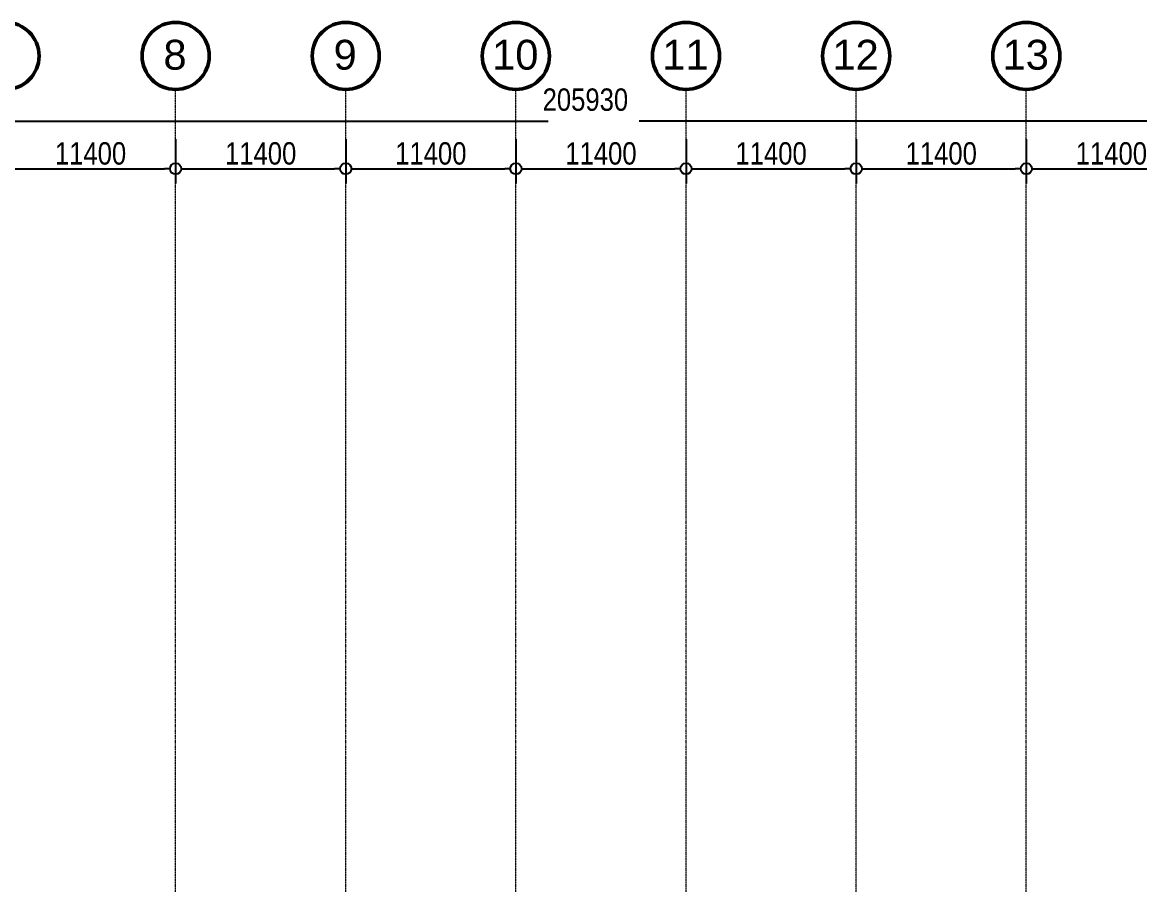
# Model space of a CAD drawing. Header units: millimetres. Extents: x 813027 to 1148939, y -931049 to -10.
# Drawn here: x 932771 to 1007634, y -68438 to -10635 of the extents above; entities that cross this region are included whole.
import ezdxf

# ---------------------------------------------------------------- set-up
doc = ezdxf.new("R2010")
doc.units = ezdxf.units.MM
doc.linetypes.add('DPA_Grid _ Level 500', pattern=[5.5, 2.75, -0.75, 1.25, -0.75])
for name, color, linetype, lineweight in [('A-ANNO-DIMS', 1, 'Continuous', 9), ('S-GRID', 251, 'Continuous', 9), ('S-GRID-IDEN', 3, 'Continuous', 50)]:
    doc.layers.add(name, color=color, linetype=linetype, lineweight=lineweight)
doc.styles.add('Arial', font='arial.ttf', dxfattribs={"height": 2000})
doc.styles.add('Arial Narrow', font='ARIALN.TTF', dxfattribs={"height": 1500})
doc.dimstyles.new('DPA-DIM-3_0_C-C', dxfattribs={"dimscale": 304.8, "dimtxt": 1535.14646, "dimasz": 2.46063, "dimexe": 3.28084, "dimexo": 0.0625, "dimgap": 0.82021, "dimtad": 1, "dimdec": 0, "dimzin": 0, "dimdsep": 46, "dimtxsty": 'Arial Narrow', "dimblk1": 'DOTBLANK', "dimblk2": 'DOTBLANK', "dimsah": 1, "dimcen": 0.09, "dimdle": 3.28084, "dimadec": 8, "dimazin": 0, "dimtfac": 1, "dimtdec": 4, "dimtix": 1, "dimtmove": 0, "dimatfit": 3, "dimfxl": 6.56168, "dimfxlon": 1, "dimtvp": 1, "dimtolj": 1, "dimtzin": 0, "dimarcsym": 2})
doc.dimstyles.new('DPA-DIM-3_0_C-C_1', dxfattribs={"dimscale": 304.8, "dimtxt": 1535.14646, "dimasz": 2.46063, "dimexe": 3.28084, "dimexo": 0.0625, "dimgap": 0.82021, "dimtad": 1, "dimdec": 0, "dimzin": 0, "dimdsep": 46, "dimtxsty": 'Arial Narrow', "dimblk1": 'DOTBLANK', "dimblk2": 'DOTBLANK', "dimsah": 1, "dimcen": 0.09, "dimdle": 3.28084, "dimadec": 8, "dimazin": 0, "dimtfac": 1, "dimtdec": 4, "dimtix": 1, "dimtmove": 2, "dimatfit": 3, "dimfxl": 6.56168, "dimfxlon": 1, "dimtvp": 1, "dimtolj": 1, "dimtzin": 0, "dimarcsym": 2})

# ---------------------------------------------------------------- blocks, each defined once
blk = doc.blocks.new('Grid - 100 Scale-586761-4160 - LOWER PLATFORM LEVEL - REFLECTED CEILING GENERAL PLAN')
at = {"layer": 'S-GRID-IDEN'}
blk.add_circle((0, 0), 4.5, dxfattribs=at)
blk = doc.blocks.new('_DotBlank')
at = {"color": 0, "linetype": 'ByBlock', "lineweight": -2}
blk.add_line((-0.5, 0), (-1, 0), dxfattribs=at)
blk.add_circle((0, 0), 0.5, dxfattribs=at)
blk = doc.blocks.new('DIMBLOCK7-4160 - LOWER PLATFORM LEVEL - REFLECTED CEILING GENERAL PLAN')
at = {"layer": 'A-ANNO-DIMS', "color": 0, "lineweight": -2, "transparency": 16777216}
for p, q in [((931640, -18466), (931640, -21447)), ((943040, -18466), (943040, -21447)), ((932390, -20447), (942290, -20447))]:
    blk.add_line(p, q, dxfattribs=at)
at = {"layer": 'Defpoints', "color": 0, "transparency": 16777216}
for p in [(931640, -18447), (943040, -18447), (943040, -20447)]:
    blk.add_point(p, dxfattribs=at)
at = {"layer": 'A-ANNO-DIMS', "color": 0, "lineweight": -2, "transparency": 16777216, "xscale": 750, "yscale": 750, "zscale": 750, "rotation": 180}
blk.add_blockref('_DotBlank', (931640, -20447), dxfattribs=at)
at = {"layer": 'A-ANNO-DIMS', "color": 0, "lineweight": -2, "transparency": 16777216, "xscale": 750, "yscale": 750, "zscale": 750}
blk.add_blockref('_DotBlank', (943040, -20447), dxfattribs=at)
at = {"layer": 'A-ANNO-DIMS', "color": 0, "transparency": 16777216, "insert": (937340, -19431), "char_height": 1500, "width": 5701.97, "attachment_point": 5, "style": 'Arial Narrow'}
blk.add_mtext('\\A1;11400', dxfattribs=at)
blk = doc.blocks.new('DIMBLOCK8-4160 - LOWER PLATFORM LEVEL - REFLECTED CEILING GENERAL PLAN')
at = {"layer": 'A-ANNO-DIMS', "color": 0, "lineweight": -2, "transparency": 16777216}
for p, q in [((943040, -18466), (943040, -21447)), ((954440, -18466), (954440, -21447)), ((943790, -20447), (953690, -20447))]:
    blk.add_line(p, q, dxfattribs=at)
at = {"layer": 'Defpoints', "color": 0, "transparency": 16777216}
for p in [(943040, -18447), (954440, -18447), (954440, -20447)]:
    blk.add_point(p, dxfattribs=at)
at = {"layer": 'A-ANNO-DIMS', "color": 0, "lineweight": -2, "transparency": 16777216, "xscale": 750, "yscale": 750, "zscale": 750, "rotation": 180}
blk.add_blockref('_DotBlank', (943040, -20447), dxfattribs=at)
at = {"layer": 'A-ANNO-DIMS', "color": 0, "lineweight": -2, "transparency": 16777216, "xscale": 750, "yscale": 750, "zscale": 750}
blk.add_blockref('_DotBlank', (954440, -20447), dxfattribs=at)
at = {"layer": 'A-ANNO-DIMS', "color": 0, "transparency": 16777216, "insert": (948740, -19431), "char_height": 1500, "width": 5701.97, "attachment_point": 5, "style": 'Arial Narrow'}
blk.add_mtext('\\A1;11400', dxfattribs=at)
blk = doc.blocks.new('DIMBLOCK9-4160 - LOWER PLATFORM LEVEL - REFLECTED CEILING GENERAL PLAN')
at = {"layer": 'A-ANNO-DIMS', "color": 0, "lineweight": -2, "transparency": 16777216}
for p, q in [((954440, -18466), (954440, -21447)), ((965840, -18466), (965840, -21447)), ((955190, -20447), (965090, -20447))]:
    blk.add_line(p, q, dxfattribs=at)
at = {"layer": 'Defpoints', "color": 0, "transparency": 16777216}
for p in [(954440, -18447), (965840, -18447), (965840, -20447)]:
    blk.add_point(p, dxfattribs=at)
at = {"layer": 'A-ANNO-DIMS', "color": 0, "lineweight": -2, "transparency": 16777216, "xscale": 750, "yscale": 750, "zscale": 750, "rotation": 180}
blk.add_blockref('_DotBlank', (954440, -20447), dxfattribs=at)
at = {"layer": 'A-ANNO-DIMS', "color": 0, "lineweight": -2, "transparency": 16777216, "xscale": 750, "yscale": 750, "zscale": 750}
blk.add_blockref('_DotBlank', (965840, -20447), dxfattribs=at)
at = {"layer": 'A-ANNO-DIMS', "color": 0, "transparency": 16777216, "insert": (960140, -19431), "char_height": 1500, "width": 5701.97, "attachment_point": 5, "style": 'Arial Narrow'}
blk.add_mtext('\\A1;11400', dxfattribs=at)
blk = doc.blocks.new('DIMBLOCK10-4160 - LOWER PLATFORM LEVEL - REFLECTED CEILING GENERAL PLAN')
at = {"layer": 'A-ANNO-DIMS', "color": 0, "lineweight": -2, "transparency": 16777216}
for p, q in [((965840, -18466), (965840, -21447)), ((977240, -18466), (977240, -21447)), ((966590, -20447), (976490, -20447))]:
    blk.add_line(p, q, dxfattribs=at)
at = {"layer": 'Defpoints', "color": 0, "transparency": 16777216}
for p in [(965840, -18447), (977240, -18447), (977240, -20447)]:
    blk.add_point(p, dxfattribs=at)
at = {"layer": 'A-ANNO-DIMS', "color": 0, "lineweight": -2, "transparency": 16777216, "xscale": 750, "yscale": 750, "zscale": 750, "rotation": 180}
blk.add_blockref('_DotBlank', (965840, -20447), dxfattribs=at)
at = {"layer": 'A-ANNO-DIMS', "color": 0, "lineweight": -2, "transparency": 16777216, "xscale": 750, "yscale": 750, "zscale": 750}
blk.add_blockref('_DotBlank', (977240, -20447), dxfattribs=at)
at = {"layer": 'A-ANNO-DIMS', "color": 0, "transparency": 16777216, "insert": (971540, -19431), "char_height": 1500, "width": 5701.97, "attachment_point": 5, "style": 'Arial Narrow'}
blk.add_mtext('\\A1;11400', dxfattribs=at)
blk = doc.blocks.new('DIMBLOCK11-4160 - LOWER PLATFORM LEVEL - REFLECTED CEILING GENERAL PLAN')
at = {"layer": 'A-ANNO-DIMS', "color": 0, "lineweight": -2, "transparency": 16777216}
for p, q in [((977240, -18466), (977240, -21447)), ((988640, -18466), (988640, -21447)), ((977990, -20447), (987890, -20447))]:
    blk.add_line(p, q, dxfattribs=at)
at = {"layer": 'Defpoints', "color": 0, "transparency": 16777216}
for p in [(977240, -18447), (988640, -18447), (988640, -20447)]:
    blk.add_point(p, dxfattribs=at)
at = {"layer": 'A-ANNO-DIMS', "color": 0, "lineweight": -2, "transparency": 16777216, "xscale": 750, "yscale": 750, "zscale": 750, "rotation": 180}
blk.add_blockref('_DotBlank', (977240, -20447), dxfattribs=at)
at = {"layer": 'A-ANNO-DIMS', "color": 0, "lineweight": -2, "transparency": 16777216, "xscale": 750, "yscale": 750, "zscale": 750}
blk.add_blockref('_DotBlank', (988640, -20447), dxfattribs=at)
at = {"layer": 'A-ANNO-DIMS', "color": 0, "transparency": 16777216, "insert": (982940, -19431), "char_height": 1500, "width": 5701.97, "attachment_point": 5, "style": 'Arial Narrow'}
blk.add_mtext('\\A1;11400', dxfattribs=at)
blk = doc.blocks.new('DIMBLOCK12-4160 - LOWER PLATFORM LEVEL - REFLECTED CEILING GENERAL PLAN')
at = {"layer": 'A-ANNO-DIMS', "color": 0, "lineweight": -2, "transparency": 16777216}
for p, q in [((988640, -18466), (988640, -21447)), ((1000040, -18466), (1000040, -21447)), ((989390, -20447), (999290, -20447))]:
    blk.add_line(p, q, dxfattribs=at)
at = {"layer": 'Defpoints', "color": 0, "transparency": 16777216}
for p in [(988640, -18447), (1000040, -18447), (1000040, -20447)]:
    blk.add_point(p, dxfattribs=at)
at = {"layer": 'A-ANNO-DIMS', "color": 0, "lineweight": -2, "transparency": 16777216, "xscale": 750, "yscale": 750, "zscale": 750, "rotation": 180}
blk.add_blockref('_DotBlank', (988640, -20447), dxfattribs=at)
at = {"layer": 'A-ANNO-DIMS', "color": 0, "lineweight": -2, "transparency": 16777216, "xscale": 750, "yscale": 750, "zscale": 750}
blk.add_blockref('_DotBlank', (1000040, -20447), dxfattribs=at)
at = {"layer": 'A-ANNO-DIMS', "color": 0, "transparency": 16777216, "insert": (994340, -19431), "char_height": 1500, "width": 5701.97, "attachment_point": 5, "style": 'Arial Narrow'}
blk.add_mtext('\\A1;11400', dxfattribs=at)
blk = doc.blocks.new('DIMBLOCK13-4160 - LOWER PLATFORM LEVEL - REFLECTED CEILING GENERAL PLAN')
at = {"layer": 'A-ANNO-DIMS', "color": 0, "lineweight": -2, "transparency": 16777216}
for p, q in [((1000040, -18466), (1000040, -21447)), ((1011440, -18466), (1011440, -21447)), ((1000790, -20447), (1010690, -20447))]:
    blk.add_line(p, q, dxfattribs=at)
at = {"layer": 'Defpoints', "color": 0, "transparency": 16777216}
for p in [(1000040, -18447), (1011440, -18447), (1011440, -20447)]:
    blk.add_point(p, dxfattribs=at)
at = {"layer": 'A-ANNO-DIMS', "color": 0, "lineweight": -2, "transparency": 16777216, "xscale": 750, "yscale": 750, "zscale": 750, "rotation": 180}
blk.add_blockref('_DotBlank', (1000040, -20447), dxfattribs=at)
at = {"layer": 'A-ANNO-DIMS', "color": 0, "lineweight": -2, "transparency": 16777216, "xscale": 750, "yscale": 750, "zscale": 750}
blk.add_blockref('_DotBlank', (1011440, -20447), dxfattribs=at)
at = {"layer": 'A-ANNO-DIMS', "color": 0, "transparency": 16777216, "insert": (1005740, -19431), "char_height": 1500, "width": 5701.97, "attachment_point": 5, "style": 'Arial Narrow'}
blk.add_mtext('\\A1;11400', dxfattribs=at)
blk = doc.blocks.new('DIMBLOCK19-4160 - LOWER PLATFORM LEVEL - REFLECTED CEILING GENERAL PLAN')
at = {"layer": 'A-ANNO-DIMS', "color": 0, "lineweight": -2, "transparency": 16777216}
for p, q in [((865440, -15274), (865440, -18255)), ((1071370, -15274), (1071370, -18255)), ((866190, -17255), (967999, -17255)), ((1070620, -17255), (974100, -17255))]:
    blk.add_line(p, q, dxfattribs=at)
at = {"layer": 'Defpoints', "color": 0, "transparency": 16777216}
for p in [(865440, -15255), (1071370, -15255), (1071370, -17255)]:
    blk.add_point(p, dxfattribs=at)
at = {"layer": 'A-ANNO-DIMS', "color": 0, "lineweight": -2, "transparency": 16777216, "xscale": 750, "yscale": 750, "zscale": 750, "rotation": 180}
blk.add_blockref('_DotBlank', (865440, -17255), dxfattribs=at)
at = {"layer": 'A-ANNO-DIMS', "color": 0, "lineweight": -2, "transparency": 16777216, "xscale": 750, "yscale": 750, "zscale": 750}
blk.add_blockref('_DotBlank', (1071370, -17255), dxfattribs=at)
at = {"layer": 'A-ANNO-DIMS', "color": 0, "transparency": 16777216, "insert": (967629, -15066), "char_height": 1500, "width": 6842.37, "attachment_point": 1, "line_spacing_factor": 0.974696, "style": 'Arial Narrow'}
blk.add_mtext('\\A1;205930', dxfattribs=at)

msp = doc.modelspace()

# ---------------------------------------------------------------- linework, layer by layer
at = {"layer": 'S-GRID', "linetype": 'DPA_Grid _ Level 500'}
for p, q in [((943040, -191381.7), (943040, -15135.4)), ((954440, -191381.7), (954440, -15135.4)), ((965840, -191381.7), (965840, -15135.4)), ((977240, -191381.7), (977240, -15135.4)), ((988640, -191381.7), (988640, -15135.4)), ((1000040, -191381.7), (1000040, -15135.4))]:
    msp.add_line(p, q, dxfattribs=at)

# ---------------------------------------------------------------- block references
at = {"layer": 'S-GRID-IDEN', "xscale": 499.9999999999995, "yscale": 499.9999999999995, "zscale": 499.9999999999995}
for p in [(931640, -12885.4), (943040, -12885.4), (954440, -12885.4), (965840, -12885.4), (977240, -12885.4), (988640, -12885.4), (1000040, -12885.4)]:
    msp.add_blockref('Grid - 100 Scale-586761-4160 - LOWER PLATFORM LEVEL - REFLECTED CEILING GENERAL PLAN', p, dxfattribs=at)

# ---------------------------------------------------------------- texts
at = {"layer": 'S-GRID-IDEN', "lineweight": 9, "char_height": 2000, "attachment_point": 1, "style": 'Arial'}
for s, insert, width in [('8', (942223.5, -11805.9), 1883.966), ('9', (953623.5, -11805.9), 1883.966), ('10', (964246, -11805.9), 3767.931), ('11', (975646, -11805.9), 3767.931), ('12', (987046, -11805.9), 3767.931), ('13', (998446, -11805.9), 3767.931)]:
    msp.add_mtext(s, dxfattribs=dict(at, insert=insert, width=width))

# ---------------------------------------------------------------- dimensions: what is measured, and where the dimension line sits
at = {"layer": 'A-ANNO-DIMS'}
dim = msp.add_linear_dim(base=(1071370, -17255.1), p1=(865440, -15255.1), p2=(1071370, -15255.1), dimstyle='DPA-DIM-3_0_C-C_1', override={"dimpost": '<>', "dimfxl": 205930}, dxfattribs=at)
dim.commit()
dim.dimension.update_dxf_attribs({"geometry": 'DIMBLOCK19-4160 - LOWER PLATFORM LEVEL - REFLECTED CEILING GENERAL PLAN', "text_midpoint": (971049.8, -16066.5), "dimtype": 160})
for base, p1, p2, picture, middle in [((943040, -20447.2), (931640, -18447.2), (943040, -18447.2), 'DIMBLOCK7-4160 - LOWER PLATFORM LEVEL - REFLECTED CEILING GENERAL PLAN', (937340, -19431.4)), ((954440, -20447.2), (943040, -18447.2), (954440, -18447.2), 'DIMBLOCK8-4160 - LOWER PLATFORM LEVEL - REFLECTED CEILING GENERAL PLAN', (948740, -19431.4)), ((965840, -20447.2), (954440, -18447.2), (965840, -18447.2), 'DIMBLOCK9-4160 - LOWER PLATFORM LEVEL - REFLECTED CEILING GENERAL PLAN', (960140, -19431.4)), ((977240, -20447.2), (965840, -18447.2), (977240, -18447.2), 'DIMBLOCK10-4160 - LOWER PLATFORM LEVEL - REFLECTED CEILING GENERAL PLAN', (971540, -19431.4)), ((988640, -20447.2), (977240, -18447.2), (988640, -18447.2), 'DIMBLOCK11-4160 - LOWER PLATFORM LEVEL - REFLECTED CEILING GENERAL PLAN', (982940, -19431.4)), ((1000040, -20447.2), (988640, -18447.2), (1000040, -18447.2), 'DIMBLOCK12-4160 - LOWER PLATFORM LEVEL - REFLECTED CEILING GENERAL PLAN', (994340, -19431.4)), ((1011440, -20447.2), (1000040, -18447.2), (1011440, -18447.2), 'DIMBLOCK13-4160 - LOWER PLATFORM LEVEL - REFLECTED CEILING GENERAL PLAN', (1005740, -19431.4))]:
    dim = msp.add_linear_dim(base=base, p1=p1, p2=p2, dimstyle='DPA-DIM-3_0_C-C', override={"dimpost": '<>', "dimfxl": 11400}, dxfattribs=at)
    dim.commit()
    dim.dimension.update_dxf_attribs({"geometry": picture, "text_midpoint": middle})

doc.saveas('drawing.dxf')
